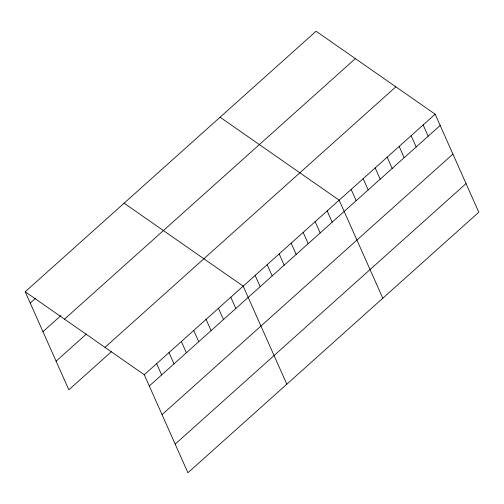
<?xml version="1.0" encoding="UTF-8"?>
<svg xmlns="http://www.w3.org/2000/svg" width="504" height="504" viewBox="0 0 504 504"><rect width="100%" height="100%" fill="white"/><g stroke="black" fill="none" stroke-linecap="round" stroke-linejoin="round"><path stroke-width="0.76" d="M25.2 291.766L316.077 31.229L435.154 114.194L478.8 212.234L187.923 472.771L144.276 374.73L25.2 291.766L68.846 389.806L111.554 351.553M30.215 303.036L35.274 298.507M42.966 331.67L60.946 315.561M64.493 319.145L355.37 58.609M56.102 361.173L86.442 333.995M104.983 347.351L395.854 86.82M144.276 374.73L435.154 114.194M149.291 385.995L440.168 125.458M162.042 414.628L452.913 154.098M175.178 444.131L466.049 183.595M220.084 117.212L339.161 200.17L382.813 298.211M124.097 203.188L243.174 286.146L286.82 384.187M423.152 124.942L428.167 136.206M411.151 135.689L416.172 146.954M399.155 146.437L404.17 157.702M387.154 157.185L392.175 168.449M375.159 167.933L380.174 179.197M363.157 178.681L368.172 189.945M351.162 189.422L356.177 200.693M327.165 210.918L332.18 222.182M315.164 221.666L320.179 232.93M303.169 232.413L308.183 243.678M291.167 243.161L296.182 254.426M279.172 253.909L284.187 265.173M267.17 264.657L272.185 275.921M255.169 275.404L260.19 286.669M230.813 297.221L235.828 308.486M218.446 308.297L223.467 319.561M206.086 319.366L211.1 330.63M193.725 330.441L198.74 341.706M181.364 341.51L186.379 352.781M168.998 352.586L174.019 363.85M156.637 363.661L161.652 374.926"/></g></svg>
